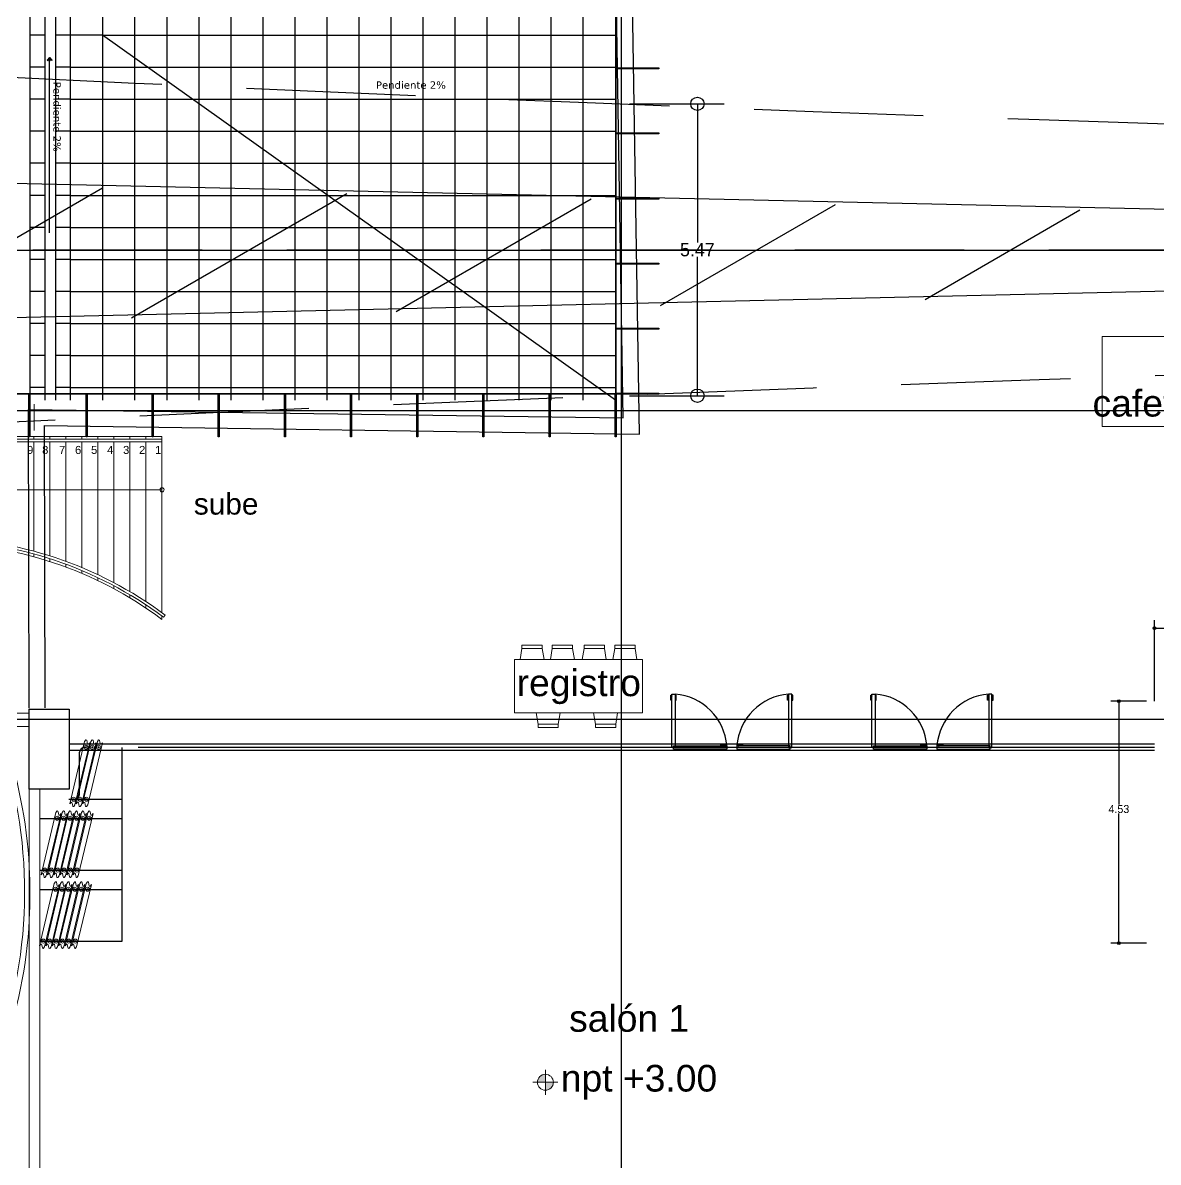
# Model space of a CAD drawing. Header units: millimetres. Extents: x 744843 to 745492, y 2520966 to 2521458.
# Drawn here: x 745349.11 to 745370.4, y 2521145.21 to 2521166.56 of the extents above; entities that cross this region are included whole.
import ezdxf

# ---------------------------------------------------------------- set-up
doc = ezdxf.new("R2010")
doc.units = ezdxf.units.MM
doc.header["$PDMODE"] = 35
doc.header["$PDSIZE"] = 1
for name, pattern in [('CENTRO2', [28.575, 19.05, -3.175, 3.175, -3.175]), ('HIDDEN', [9.525, 6.35, -3.175]), ('TRAZOS2', [9.525, 6.35, -3.175])]:
    doc.linetypes.add(name, pattern=pattern)
for name, color, linetype in [('A-Columnas_Pppal', 3, 'Continuous'), ('A_Arco', 22, 'Continuous'), ('A_Cotas_Paños', 8, 'Continuous'), ('A_Crsital_Costillas', 143, 'Continuous'), ('A_Ejes', 8, 'Continuous'), ('A_Muebles_fijos', 8, 'Continuous'), ('A_Muros_Foso', 32, 'Continuous'), ('A_Muros_Mobiles', 16, 'Continuous'), ('A_Piso', 161, 'Continuous'), ('A_Señalamiento_Flechas', 9, 'Continuous'), ('PARAMENTO', 7, 'Continuous')]:
    doc.layers.add(name, color=color, linetype=linetype)
for name, color, linetype, lineweight in [('A-Columnas_Secun', 74, 'Continuous', 20), ('A_Banqueta', 175, 'Continuous', 20), ('A_Cristal_Fachada', 151, 'Continuous', 20), ('A_Escaleras', 52, 'Continuous', 20), ('A_Muebles', 8, 'Continuous', 20), ('A_Muros', 30, 'Continuous', 20), ('A_Muros_Concreto', 3, 'Continuous', 0), ('A_Niveles', 1, 'Continuous', 20), ('A_Textos', 4, 'Continuous', 20)]:
    doc.layers.add(name, color=color, linetype=linetype, lineweight=lineweight)
doc.styles.add('Arial', font='arial.ttf', dxfattribs={"height": 1})
doc.dimstyles.new('EJES', dxfattribs={"dimtxt": 0.25, "dimasz": 0.25, "dimexe": 0.5, "dimexo": 0.25, "dimgap": 0.01, "dimtad": 0, "dimtih": 1, "dimtoh": 1, "dimzin": 4, "dimdsep": 46, "dimtxsty": 'Standard', "dimblk": 'ORIGIN', "dimcen": 0.09, "dimclrd": 8, "dimclre": 8, "dimclrt": 4, "dimadec": 1, "dimazin": 0, "dimtfac": 1, "dimtofl": 0, "dimtmove": 2, "dimatfit": 3, "dimfxl": 0.15, "dimtolj": 1, "dimtzin": 0, "dimlwd": -1, "dimlwe": -1, "dimarcsym": 0})

# ---------------------------------------------------------------- blocks, each defined once
blk = doc.blocks.new('ARCO.A')
at = {"layer": 'A_Arco', "linetype": 'HIDDEN', "ltscale": 0.5}
blk.add_line((7.946, -18.364), (127.434, -18.364), dxfattribs=at)
blk.add_lwpolyline([(-1.81, -18.364), (-2.31, -14.364, 0.011309), (65.492, -16.72, 0.011377), (137.69, -14.364), (137.19, -18.364), (137.69, -22.364, 0.011377), (65.492, -20.007, 0.011309), (-2.31, -22.364)], format="xyb", close=True, dxfattribs=at)
blk = doc.blocks.new('A$C05567849')
at = {"layer": 'A_Muros_Mobiles', "color": 8, "linetype": 'ByBlock', "lineweight": 5}
for p, q in [((-12, 0), (-12.35, -0.17)), ((-12, 0), (0, 0)), ((0, 0), (-0.35, -0.17)), ((-12.35, -0.17), (-12.35, -0.33)), ((-12, -0.5), (-12.35, -0.33)), ((-12, -0.5), (-11.65, -0.67)), ((-12, -1), (-11.65, -0.83)), ((0, -1), (-12, -1)), ((-11.65, -0.83), (-11.65, -0.67)), ((-0.35, -0.17), (-0.35, -0.33)), ((0, -0.5), (-0.35, -0.33)), ((0, -0.5), (0.35, -0.67)), ((0, -1), (0.35, -0.83)), ((0.35, -0.83), (0.35, -0.67))]:
    blk.add_line(p, q, dxfattribs=at)
for centre, radius in [((-11, -0.5), 0.373), ((-11, -0.5), 0.0915), ((-1, -0.5), 0.373), ((-1, -0.5), 0.0915)]:
    blk.add_circle(centre, radius, dxfattribs=at)
blk = doc.blocks.new('A$C051F1080-flat-17')
at = {"layer": 'A_Muros_Mobiles'}
for p, q in [((0, 0), (0, 0.06)), ((0, 0.06), (1, 0.06)), ((1, 0), (0, 0)), ((1, 0.06), (1, 0))]:
    blk.add_line(p, q, dxfattribs=at)
at = {"layer": 'A_Muros_Mobiles', "color": 8}
for p, q in [((0.887, 0.072), (0.887, 0.081)), ((0.887, 0.081), (0.982, 0.081)), ((0.982, 0.072), (0.887, 0.072)), ((0.962, 0.06), (0.962, 0.072)), ((0.962, 0.072), (0.97, 0.072)), ((0.97, 0.06), (0.962, 0.06)), ((0.97, 0), (0.962, 0)), ((0.962, 0), (0.962, -0.012)), ((0.97, 0.072), (0.97, 0.06)), ((0.97, -0.012), (0.97, 0)), ((0.982, 0.081), (0.982, 0.072)), ((0.982, -0.012), (0.887, -0.012)), ((0.887, -0.012), (0.887, -0.021)), ((0.887, -0.021), (0.982, -0.021)), ((0.962, -0.012), (0.97, -0.012)), ((0.982, -0.021), (0.982, -0.012))]:
    blk.add_line(p, q, dxfattribs=at)
blk = doc.blocks.new('A$C051F1080-flat-18')
at = {"color": 16}
for p, q in [((-0.06, 1), (0, 1)), ((0, 0), (-0.06, 0))]:
    blk.add_line(p, q, dxfattribs=at)
at = {"layer": 'A_Muros_Mobiles', "color": 8}
for p, q in [((-0.081, 0.887), (-0.081, 0.982)), ((-0.081, 0.982), (-0.072, 0.982)), ((-0.072, 0.887), (-0.081, 0.887)), ((-0.072, 0.982), (-0.072, 0.887)), ((-0.072, 0.962), (-0.072, 0.97)), ((-0.072, 0.97), (-0.06, 0.97)), ((-0.06, 0.962), (-0.072, 0.962)), ((-0.06, 0.97), (-0.06, 0.962)), ((0, 0.97), (0, 0.962)), ((0.012, 0.97), (0, 0.97)), ((0, 0.962), (0.012, 0.962)), ((0.012, 0.982), (0.012, 0.887)), ((0.021, 0.982), (0.012, 0.982)), ((0.012, 0.962), (0.012, 0.97)), ((0.012, 0.887), (0.021, 0.887)), ((0.021, 0.887), (0.021, 0.982))]:
    blk.add_line(p, q, dxfattribs=at)
at = {"layer": 'A_Muros_Mobiles', "color": 16}
for p, q in [((-0.06, 0), (-0.06, 1)), ((0, 1), (0, 0))]:
    blk.add_line(p, q, dxfattribs=at)
blk = doc.blocks.new('A$C0FF00F17-flat-9')
at = {"layer": 'A_Muros_Mobiles', "color": 8, "linetype": 'TRAZOS2'}
blk.add_ellipse((-0.054, -0.024), major_axis=(-0.748, 0.748), ratio=1, start_param=4.006528, end_param=5.41825, dxfattribs=at)
at = {"layer": 'A_Muros_Mobiles'}
for name, p in [('A$C051F1080-flat-18', (0.03, 0.03)), ('A$C051F1080-flat-17', (0, 0))]:
    blk.add_blockref(name, p, dxfattribs=at)
blk = doc.blocks.new('A$C051F1080-flat-19')
at = {"layer": 'A_Muros_Mobiles'}
for p, q in [((0, 0.06), (-1, 0.06)), ((-1, 0.06), (-1, 0)), ((-1, 0), (0, 0)), ((0, 0), (0, 0.06))]:
    blk.add_line(p, q, dxfattribs=at)
at = {"layer": 'A_Muros_Mobiles', "color": 8}
for p, q in [((-0.887, 0.081), (-0.982, 0.081)), ((-0.982, 0.081), (-0.982, 0.072)), ((-0.982, 0.072), (-0.887, 0.072)), ((-0.962, 0.072), (-0.97, 0.072)), ((-0.97, 0.072), (-0.97, 0.06)), ((-0.97, 0.06), (-0.962, 0.06)), ((-0.97, 0), (-0.962, 0)), ((-0.97, -0.012), (-0.97, 0)), ((-0.962, 0.06), (-0.962, 0.072)), ((-0.962, 0), (-0.962, -0.012)), ((-0.887, 0.072), (-0.887, 0.081)), ((-0.982, -0.012), (-0.887, -0.012)), ((-0.982, -0.021), (-0.982, -0.012)), ((-0.887, -0.021), (-0.982, -0.021)), ((-0.962, -0.012), (-0.97, -0.012)), ((-0.887, -0.012), (-0.887, -0.021))]:
    blk.add_line(p, q, dxfattribs=at)
blk = doc.blocks.new('A$C051F1080-flat-20')
at = {"layer": 'A_Muros_Mobiles', "color": 8}
for p, q in [((-0.021, 0.887), (-0.021, 0.982)), ((-0.021, 0.982), (-0.012, 0.982)), ((-0.012, 0.887), (-0.021, 0.887)), ((-0.012, 0.982), (-0.012, 0.887)), ((-0.012, 0.962), (-0.012, 0.97)), ((-0.012, 0.97), (0, 0.97)), ((0, 0.962), (-0.012, 0.962)), ((0, 0.97), (0, 0.962)), ((0.06, 0.97), (0.06, 0.962)), ((0.072, 0.97), (0.06, 0.97)), ((0.06, 0.962), (0.072, 0.962)), ((0.072, 0.982), (0.072, 0.887)), ((0.081, 0.982), (0.072, 0.982)), ((0.072, 0.962), (0.072, 0.97)), ((0.072, 0.887), (0.081, 0.887)), ((0.081, 0.887), (0.081, 0.982))]:
    blk.add_line(p, q, dxfattribs=at)
at = {"layer": 'A_Muros_Mobiles'}
for p, q in [((0.06, 1), (0, 1)), ((0, 1), (0, 0)), ((0.06, 0), (0.06, 1)), ((0, 0), (0.06, 0))]:
    blk.add_line(p, q, dxfattribs=at)
blk = doc.blocks.new('A$C0FF00F17-flat-10')
at = {"layer": 'A_Muros_Mobiles', "color": 8, "linetype": 'TRAZOS2'}
blk.add_ellipse((0.054, -0.024), major_axis=(-0.748, -0.748), ratio=1, start_param=-2.276657, end_param=-0.864936, dxfattribs=at)
at = {"layer": 'A_Muros_Mobiles'}
for name, p in [('A$C051F1080-flat-20', (-0.03, 0.03)), ('A$C051F1080-flat-19', (0, 0))]:
    blk.add_blockref(name, p, dxfattribs=at)
blk = doc.blocks.new('_Origin')
at = {"color": 0, "linetype": 'ByBlock', "lineweight": -2}
blk.add_line((0, 0), (-1, 0), dxfattribs=at)
blk.add_circle((0, 0), 0.5, dxfattribs=at)
blk = doc.blocks.new('*D215')
at = {"layer": 'A_Cotas_Paños', "color": 8, "transparency": 16777216}
for p, q in [((745370.325, 2521153.847), (745370.325, 2521155.367)), ((745373.487, 2521153.997), (745373.487, 2521155.367)), ((745370.375, 2521155.217), (745371.696, 2521155.217)), ((745373.437, 2521155.217), (745372.116, 2521155.217))]:
    blk.add_line(p, q, dxfattribs=at)
at = {"layer": 'Defpoints', "color": 0, "transparency": 16777216}
for p in [(745370.325, 2521155.217), (745373.487, 2521153.847), (745370.325, 2521153.697)]:
    blk.add_point(p, dxfattribs=at)
at = {"layer": 'A_Cotas_Paños', "color": 8, "transparency": 16777216, "xscale": 0.05, "yscale": 0.05, "zscale": 0.05, "rotation": 180}
blk.add_blockref('_Origin', (745370.325, 2521155.217), dxfattribs=at)
at = {"layer": 'A_Cotas_Paños', "color": 8, "transparency": 16777216, "xscale": 0.05, "yscale": 0.05, "zscale": 0.05}
blk.add_blockref('_Origin', (745373.487, 2521155.217), dxfattribs=at)
at = {"layer": 'A_Cotas_Paños', "color": 4, "transparency": 16777216, "insert": (745371.906, 2521155.217), "char_height": 0.15, "attachment_point": 5}
blk.add_mtext('\\A1;3.16', dxfattribs=at)
blk = doc.blocks.new('*D219')
at = {"layer": 'A_Cotas_Paños', "color": 8, "transparency": 16777216}
for p, q in [((745370.175, 2521153.847), (745369.509, 2521153.847)), ((745369.659, 2521153.797), (745369.659, 2521151.91)), ((745369.659, 2521149.362), (745369.659, 2521151.74)), ((745370.176, 2521149.312), (745369.509, 2521149.312))]:
    blk.add_line(p, q, dxfattribs=at)
at = {"layer": 'Defpoints', "color": 0, "transparency": 16777216}
for p in [(745369.659, 2521153.847), (745370.325, 2521153.847), (745370.326, 2521149.312)]:
    blk.add_point(p, dxfattribs=at)
at = {"layer": 'A_Cotas_Paños', "color": 8, "transparency": 16777216, "xscale": 0.05, "yscale": 0.05, "zscale": 0.05}
for p, rotation in [((745369.659, 2521153.847), 90), ((745369.659, 2521149.312), 270)]:
    blk.add_blockref('_Origin', p, dxfattribs=dict(at, rotation=rotation))
at = {"layer": 'A_Cotas_Paños', "color": 4, "transparency": 16777216, "insert": (745369.659, 2521151.825), "char_height": 0.15, "attachment_point": 5}
blk.add_mtext('\\A1;4.53', dxfattribs=at)
blk = doc.blocks.new('*D243')
at = {"layer": 'A_Cotas_Paños', "color": 8, "transparency": 16777216}
for p, q in [((745360.487, 2521165.043), (745362.257, 2521165.043)), ((745361.757, 2521164.793), (745361.757, 2521162.443)), ((745361.757, 2521159.823), (745361.757, 2521162.173)), ((745360.487, 2521159.573), (745362.257, 2521159.573))]:
    blk.add_line(p, q, dxfattribs=at)
at = {"layer": 'Defpoints', "color": 0, "transparency": 16777216}
for p in [(745360.237, 2521165.043), (745360.237, 2521159.573), (745361.757, 2521159.573)]:
    blk.add_point(p, dxfattribs=at)
at = {"layer": 'A_Cotas_Paños', "color": 8, "transparency": 16777216, "xscale": 0.25, "yscale": 0.25, "zscale": 0.25}
for p, rotation in [((745361.757, 2521165.043), 90), ((745361.757, 2521159.573), 270)]:
    blk.add_blockref('_Origin', p, dxfattribs=dict(at, rotation=rotation))
at = {"layer": 'A_Cotas_Paños', "color": 4, "transparency": 16777216, "insert": (745361.757, 2521162.308), "char_height": 0.25, "attachment_point": 5}
blk.add_mtext('\\A1;5.47', dxfattribs=at)
blk = doc.blocks.new('niveles')
at = {"layer": 'A_Niveles'}
h = blk.add_hatch(color=256, dxfattribs=at)
h.paths.add_polyline_path([(-0.438, 0.174), (-0.289, 0.174), (-0.289, 0.323, 0.414214)])
h.paths.add_polyline_path([(-0.14, 0.174), (-0.289, 0.174), (-0.289, 0.025, 0.414214)])
for p, q in [((-0.289, 0.409), (-0.289, -0.061)), ((-0.525, 0.174), (-0.054, 0.174)), ((-0.479, 0.174), (-0.094, 0.174))]:
    blk.add_line(p, q, dxfattribs=at)
blk.add_circle((-0.289, 0.174), 0.149, dxfattribs=at)
at = {"layer": 'A_Textos', "ltscale": 0.0065, "width": 1.2}
blk.add_attdef('NIVEL', (0, 0), '', height=0.3, dxfattribs=at)
blk = doc.blocks.new('mesa salon')
at = {"layer": 'A_Muebles'}
for p, q in [((744027.801, 2519189.042), (744027.421, 2519189.042)), ((744027.421, 2519188.982), (744027.421, 2519189.042)), ((744027.801, 2519188.982), (744027.801, 2519189.042)), ((744028.378, 2519189.042), (744027.998, 2519189.042)), ((744027.998, 2519188.982), (744027.998, 2519189.042)), ((744028.378, 2519188.982), (744028.378, 2519189.042)), ((744028.593, 2519189.042), (744028.973, 2519189.042)), ((744028.593, 2519188.982), (744028.593, 2519189.042)), ((744028.973, 2519188.982), (744028.973, 2519189.042)), ((744029.163, 2519189.042), (744029.543, 2519189.042)), ((744029.163, 2519188.982), (744029.163, 2519189.042)), ((744029.543, 2519188.982), (744029.543, 2519189.042)), ((744027.421, 2519188.982), (744027.387, 2519188.773)), ((744027.801, 2519188.982), (744027.421, 2519188.982)), ((744027.801, 2519188.982), (744027.836, 2519188.773)), ((744027.998, 2519188.982), (744027.963, 2519188.773)), ((744028.378, 2519188.982), (744027.998, 2519188.982)), ((744028.378, 2519188.982), (744028.413, 2519188.773)), ((744028.593, 2519188.982), (744028.557, 2519188.773)), ((744028.593, 2519188.982), (744028.973, 2519188.982)), ((744028.973, 2519188.982), (744029.007, 2519188.773)), ((744029.163, 2519188.982), (744029.128, 2519188.773)), ((744029.163, 2519188.982), (744029.543, 2519188.982)), ((744029.543, 2519188.982), (744029.578, 2519188.773)), ((744027.785, 2519187.563), (744027.75, 2519187.773)), ((744028.165, 2519187.563), (744028.2, 2519187.773)), ((744028.861, 2519187.563), (744028.827, 2519187.773)), ((744029.241, 2519187.563), (744029.277, 2519187.773)), ((744028.165, 2519187.563), (744027.785, 2519187.563)), ((744027.785, 2519187.563), (744027.785, 2519187.503)), ((744028.165, 2519187.563), (744028.165, 2519187.503)), ((744029.241, 2519187.563), (744028.861, 2519187.563)), ((744028.861, 2519187.563), (744028.861, 2519187.503)), ((744029.241, 2519187.563), (744029.241, 2519187.503)), ((744028.165, 2519187.503), (744027.785, 2519187.503)), ((744029.241, 2519187.503), (744028.861, 2519187.503))]:
    blk.add_line(p, q, dxfattribs=at)
blk.add_lwpolyline([(744027.282, 2519188.773), (744027.282, 2519187.773), (744029.682, 2519187.773), (744029.682, 2519188.773)], close=True, dxfattribs=at)
blk = doc.blocks.new('reg')
for p, q in [((921.988, 421.163), (921.988, 421.033)), ((922.001, 421.163), (922.001, 421.033)), ((922.02, 421.17), (922.02, 421.026)), ((922.038, 421.169), (922.038, 421.026)), ((922.057, 421.163), (922.057, 421.033)), ((922.07, 421.163), (922.07, 421.033)), ((921.959, 421.141), (921.959, 421.055)), ((921.971, 421.141), (921.971, 421.054)), ((922.088, 421.141), (922.088, 421.054)), ((922.099, 421.141), (922.099, 421.055))]:
    blk.add_line(p, q)
blk.add_circle((922.028, 421.099, 2.034), 0.0966)
for centre, radius, start, end in [((921.995, 421.16), 0.00711, 20.6881, 162.964), ((922.029, 421.169), 0.00905, 2.2982, 174.9818), ((922.063, 421.16), 0.00711, 17.036, 159.3119), ((921.965, 421.14), 0.00598, 13.2415, 170.9513), ((921.965, 421.056), 0.00598, 189.0487, 346.7585), ((921.995, 421.035), 0.00711, 197.036, 339.3119), ((922.029, 421.027), 0.00905, 185.0182, 357.7018), ((922.063, 421.035), 0.00711, 200.6881, 342.964), ((922.093, 421.14), 0.00598, 9.0487, 166.7585), ((922.093, 421.056), 0.00598, 193.2415, 350.9513)]:
    blk.add_arc(centre, radius, start, end)
blk = doc.blocks.new('ojo de a1')
at = {"layer": 'A_Muros_Foso'}
for p, q in [((745136.353, 2521159.503, 2.034), (745136.353, 2521167.704, 2.034)), ((745147.33, 2521167.704, 2.034), (745136.353, 2521167.704, 2.034)), ((745136.633, 2521159.503, 2.034), (745136.633, 2521167.424, 2.034)), ((745147.33, 2521167.424, 2.034), (745136.633, 2521167.424, 2.034)), ((745136.833, 2521159.503, 2.034), (745136.833, 2521167.224, 2.034)), ((745147.33, 2521167.224, 2.034), (745136.833, 2521167.224, 2.034)), ((745137.113, 2521166.944, 2.034), (745136.833, 2521167.224, 2.034)), ((745137.113, 2521159.503, 2.034), (745137.113, 2521166.944, 2.034)), ((745147.33, 2521166.944, 2.034), (745137.113, 2521166.944, 2.034))]:
    blk.add_line(p, q, dxfattribs=at)
at = {"layer": 'A_Muros_Foso', "elevation": 2.034}
blk.add_lwpolyline([(745137.113, 2521166.944), (745137.713, 2521166.944), (745137.713, 2521166.344), (745137.113, 2521166.344)], close=True, dxfattribs=at)
at = {"layer": 'A_Piso'}
for p, q in [((745136.513, 2521167.424, 2.034), (745136.513, 2521167.704, 2.034)), ((745137.113, 2521167.424, 2.034), (745137.113, 2521167.704, 2.034)), ((745137.713, 2521167.424, 2.034), (745137.713, 2521167.704, 2.034)), ((745138.313, 2521167.424, 2.034), (745138.313, 2521167.704, 2.034)), ((745138.913, 2521167.424, 2.034), (745138.913, 2521167.704, 2.034)), ((745139.513, 2521167.424, 2.034), (745139.513, 2521167.704, 2.034)), ((745140.113, 2521167.424, 2.034), (745140.113, 2521167.704, 2.034)), ((745140.713, 2521167.424, 2.034), (745140.713, 2521167.704, 2.034)), ((745141.313, 2521167.424, 2.034), (745141.313, 2521167.704, 2.034)), ((745141.913, 2521167.424, 2.034), (745141.913, 2521167.704, 2.034)), ((745142.513, 2521167.424, 2.034), (745142.513, 2521167.704, 2.034)), ((745143.113, 2521167.424, 2.034), (745143.113, 2521167.704, 2.034)), ((745143.713, 2521167.424, 2.034), (745143.713, 2521167.704, 2.034)), ((745144.313, 2521167.424, 2.034), (745144.313, 2521167.704, 2.034)), ((745144.913, 2521167.424, 2.034), (745144.913, 2521167.704, 2.034)), ((745145.513, 2521167.424, 2.034), (745145.513, 2521167.704, 2.034)), ((745146.113, 2521167.424, 2.034), (745146.113, 2521167.704, 2.034)), ((745146.713, 2521167.424, 2.034), (745146.713, 2521167.704, 2.034)), ((745136.633, 2521167.424, 2.034), (745136.353, 2521167.424)), ((745137.113, 2521166.944, 2.034), (745137.113, 2521167.224, 2.034)), ((745137.713, 2521166.944, 2.034), (745137.713, 2521167.224, 2.034)), ((745138.313, 2521166.944), (745138.313, 2521167.224)), ((745138.913, 2521166.944), (745138.913, 2521167.224)), ((745139.513, 2521166.944), (745139.513, 2521167.224)), ((745140.113, 2521166.944), (745140.113, 2521167.224)), ((745140.713, 2521166.944), (745140.713, 2521167.224)), ((745141.313, 2521166.944), (745141.313, 2521167.224)), ((745141.913, 2521166.944), (745141.913, 2521167.224)), ((745142.513, 2521166.944), (745142.513, 2521167.224)), ((745143.113, 2521166.944), (745143.113, 2521167.224)), ((745143.713, 2521166.944), (745143.713, 2521167.224)), ((745144.313, 2521166.944), (745144.313, 2521167.224)), ((745144.913, 2521166.944), (745144.913, 2521167.224)), ((745145.513, 2521166.944), (745145.513, 2521167.224)), ((745146.113, 2521166.944), (745146.113, 2521167.224)), ((745146.713, 2521166.944), (745146.713, 2521167.224)), ((745136.633, 2521166.944, 2.034), (745136.353, 2521166.944, 2.034)), ((745137.113, 2521166.944, 2.034), (745136.833, 2521166.944, 2.034)), ((745138.313, 2521166.944), (745138.313, 2521159.503)), ((745138.913, 2521166.944), (745138.913, 2521159.503)), ((745139.513, 2521166.944), (745139.513, 2521159.503)), ((745140.113, 2521166.944), (745140.113, 2521159.503)), ((745140.713, 2521166.944), (745140.713, 2521159.503)), ((745141.313, 2521166.944), (745141.313, 2521159.503)), ((745141.913, 2521166.944), (745141.913, 2521159.503)), ((745142.513, 2521166.944), (745142.513, 2521159.503)), ((745143.113, 2521166.944), (745143.113, 2521159.503)), ((745143.713, 2521166.944), (745143.713, 2521159.503)), ((745144.313, 2521166.944), (745144.313, 2521159.503)), ((745144.913, 2521166.944), (745144.913, 2521159.503)), ((745145.513, 2521166.944), (745145.513, 2521159.503)), ((745146.113, 2521166.944), (745146.113, 2521159.503)), ((745146.713, 2521166.944), (745146.713, 2521159.503)), ((745136.633, 2521166.344, 2.034), (745136.353, 2521166.344, 2.034)), ((745137.113, 2521166.344, 2.034), (745136.833, 2521166.344, 2.034)), ((745137.713, 2521166.344), (745137.713, 2521159.503)), ((745137.713, 2521166.344), (745147.33, 2521166.344)), ((745136.633, 2521165.744, 2.034), (745136.353, 2521165.744, 2.034)), ((745137.113, 2521165.744), (745136.833, 2521165.744)), ((745137.113, 2521165.744), (745147.33, 2521165.744)), ((745136.633, 2521165.144, 2.034), (745136.353, 2521165.144, 2.034)), ((745137.113, 2521165.144), (745136.833, 2521165.144)), ((745137.113, 2521165.144), (745147.33, 2521165.144)), ((745136.633, 2521164.544, 2.034), (745136.353, 2521164.544, 2.034)), ((745137.113, 2521164.544), (745136.833, 2521164.544)), ((745137.113, 2521164.544), (745147.33, 2521164.544)), ((745136.633, 2521163.944, 2.034), (745136.353, 2521163.944, 2.034)), ((745137.113, 2521163.944), (745136.833, 2521163.944)), ((745137.113, 2521163.944), (745147.33, 2521163.944)), ((745136.633, 2521163.344, 2.034), (745136.353, 2521163.344, 2.034)), ((745137.113, 2521163.344), (745136.833, 2521163.344)), ((745137.113, 2521163.344), (745147.33, 2521163.344)), ((745136.633, 2521162.744, 2.034), (745136.353, 2521162.744, 2.034)), ((745137.113, 2521162.744), (745136.833, 2521162.744)), ((745137.113, 2521162.744), (745147.33, 2521162.744)), ((745136.633, 2521162.144, 2.034), (745136.353, 2521162.144, 2.034)), ((745137.113, 2521162.144), (745136.833, 2521162.144)), ((745137.113, 2521162.144), (745147.33, 2521162.144)), ((745136.633, 2521161.544, 2.034), (745136.353, 2521161.544, 2.034)), ((745137.113, 2521161.544), (745136.833, 2521161.544)), ((745137.113, 2521161.544), (745147.33, 2521161.544)), ((745136.633, 2521160.944, 2.034), (745136.353, 2521160.944, 2.034)), ((745137.113, 2521160.944), (745136.833, 2521160.944)), ((745137.113, 2521160.944), (745147.33, 2521160.944)), ((745136.633, 2521160.344, 2.034), (745136.353, 2521160.344, 2.034)), ((745137.113, 2521160.344), (745136.833, 2521160.344)), ((745137.113, 2521160.344), (745147.33, 2521160.344)), ((745136.633, 2521159.744, 2.034), (745136.353, 2521159.744, 2.034)), ((745137.113, 2521159.744), (745136.833, 2521159.744)), ((745137.113, 2521159.744), (745147.33, 2521159.744))]:
    blk.add_line(p, q, dxfattribs=at)
at = {"layer": 'A_Señalamiento_Flechas'}
for points, elevation in [([(745142.993, 2521167.321), (745139.706, 2521167.321), (745139.752, 2521167.367), (745139.764, 2521167.355), (745139.706, 2521167.321), (745139.752, 2521167.275), (745139.764, 2521167.286), (745139.706, 2521167.321)], 0), ([(745147.33, 2521159.503), (745137.713, 2521166.344)], 2.034), ([(745136.717, 2521162.639), (745136.717, 2521165.926), (745136.763, 2521165.88), (745136.752, 2521165.868), (745136.717, 2521165.926), (745136.671, 2521165.88), (745136.683, 2521165.868), (745136.717, 2521165.926)], 0)]:
    blk.add_lwpolyline(points, dxfattribs=dict(at, elevation=elevation))
at = {"layer": 'A_Muebles_fijos'}
blk.add_blockref('reg', (744214.706, 2520746.226), dxfattribs=at)
at = {"layer": 'A_Textos', "char_height": 0.13809, "width": 1.51696, "attachment_point": 1}
for insert in [(745140.056, 2521167.531), (745142.732, 2521165.48)]:
    blk.add_mtext('\\pxqc;{\\fVerdana|b0|i0|c0|p34;Pendiente 2%}', dxfattribs=dict(at, insert=insert))
at = {"layer": 'A_Textos', "insert": (745136.928, 2521165.576), "char_height": 0.13809, "width": 1.51696, "attachment_point": 1, "rotation": 270}
blk.add_mtext('\\pxqc;{\\fVerdana|b0|i0|c0|p34;Pendiente 2%}', dxfattribs=at)

msp = doc.modelspace()

# ---------------------------------------------------------------- hatches: boundary and pattern name
at = {"layer": 'A_Arco'}
h = msp.add_hatch(dxfattribs=at)
h.set_pattern_fill('LINE', color=256, scale=0.75, angle=30.0147, style=0)
h.set_pattern_definition([(30.01473568, (-1312.633, 561.468), (-1.1911553357, 2.0619167123), [])])
h.paths.add_polyline_path([(745151.631, 2521167.947), (745404.311, 2521162.258), (745151.634, 2521156.44)])

# ---------------------------------------------------------------- linework, layer by layer
at = {"color": 16, "linetype": 'Continuous'}
for p, q in [((745370.325, 2521153.04), (745349.975, 2521153.04)), ((745370.325, 2521152.92), (745349.975, 2521152.92))]:
    msp.add_line(p, q, dxfattribs=at)
at = {"color": 1, "linetype": 'CENTRO2'}
msp.add_line((745370.325, 2521152.98), (745349.975, 2521152.98), dxfattribs=at)
at = {"color": 1}
msp.add_arc((745350.275, 2521152.879), 0.101, 90.0957, 173.4764, dxfattribs=at)
at = {"layer": 'A-Columnas_Pppal'}
msp.add_lwpolyline([(745349.232, 2521153.697), (745349.982, 2521153.697), (745349.982, 2521152.198), (745349.232, 2521152.198)], close=True, dxfattribs=at)
at = {"layer": 'A-Columnas_Secun'}
msp.add_line((745349.327, 2521159.415), (745349.327, 2521158.921), dxfattribs=at)
at = {"layer": 'A_Arco'}
msp.add_lwpolyline([(745151.652, 2521167.997), (745404.332, 2521162.308), (745151.655, 2521156.49)], close=True, dxfattribs=at)
at = {"layer": 'A_Cristal_Fachada', "linetype": 'Continuous'}
msp.add_lwpolyline([(745348.976, 2521159.6), (745360.237, 2521159.601), (745360.237, 2521167.676), (745396.397, 2521167.676), (745396.397, 2521167.688), (745360.225, 2521167.688), (745360.225, 2521159.613), (745348.976, 2521159.612)], close=True, dxfattribs=at)
at = {"layer": 'A_Crsital_Costillas'}
for points in [[(745360.237, 2521165.698), (745360.237, 2521165.717), (745361.037, 2521165.717), (745361.037, 2521165.698)], [(745360.237, 2521164.478), (745360.237, 2521164.497), (745361.037, 2521164.497), (745361.037, 2521164.478)], [(745360.237, 2521163.259), (745360.237, 2521163.278), (745361.037, 2521163.278), (745361.037, 2521163.259)], [(745360.237, 2521162.04), (745360.237, 2521162.059), (745361.037, 2521162.059), (745361.037, 2521162.04)], [(745360.237, 2521160.821), (745360.237, 2521160.84), (745361.037, 2521160.84), (745361.037, 2521160.821)], [(745349.225, 2521159.601), (745349.244, 2521159.601), (745349.244, 2521158.801), (745349.225, 2521158.801)], [(745350.296, 2521159.601), (745350.315, 2521159.601), (745350.315, 2521158.801), (745350.296, 2521158.801)], [(745351.536, 2521159.601), (745351.555, 2521159.601), (745351.555, 2521158.801), (745351.536, 2521158.801)], [(745352.776, 2521159.601), (745352.795, 2521159.601), (745352.795, 2521158.801), (745352.776, 2521158.801)], [(745354.016, 2521159.601), (745354.035, 2521159.601), (745354.035, 2521158.801), (745354.016, 2521158.801)], [(745355.256, 2521159.601), (745355.275, 2521159.601), (745355.275, 2521158.801), (745355.256, 2521158.801)], [(745356.496, 2521159.601), (745356.515, 2521159.601), (745356.515, 2521158.801), (745356.496, 2521158.801)], [(745357.736, 2521159.601), (745357.755, 2521159.601), (745357.755, 2521158.801), (745357.736, 2521158.801)], [(745358.976, 2521159.601), (745358.995, 2521159.601), (745358.995, 2521158.801), (745358.976, 2521158.801)], [(745360.216, 2521159.601), (745360.235, 2521159.601), (745360.235, 2521158.801), (745360.216, 2521158.801)], [(745360.237, 2521159.601), (745360.237, 2521159.62), (745361.037, 2521159.62), (745361.037, 2521159.601)]]:
    msp.add_lwpolyline(points, close=True, dxfattribs=at)
at = {"layer": 'A_Ejes'}
msp.add_line((745360.332, 2521057.851), (745360.332, 2521173.138), dxfattribs=at)
at = {"layer": 'A_Ejes', "ltscale": 0.5}
for p, q in [((745296.02, 2521162.298), (745459.353, 2521162.298)), ((745302.007, 2521159.298), (745459.353, 2521159.298)), ((745296.02, 2521153.508), (745459.353, 2521153.508))]:
    msp.add_line(p, q, dxfattribs=at)
at = {"layer": 'A_Escaleras'}
for p, q in [((745347.423, 2521158.809), (745351.72, 2521158.809)), ((745347.423, 2521158.759), (745351.72, 2521158.759)), ((745349.32, 2521158.759), (745349.32, 2521158.809)), ((745349.62, 2521158.759), (745349.62, 2521158.809)), ((745349.92, 2521158.759), (745349.92, 2521158.809)), ((745350.22, 2521158.759), (745350.22, 2521158.809)), ((745350.52, 2521158.759), (745350.52, 2521158.809)), ((745350.82, 2521158.759), (745350.82, 2521158.809)), ((745351.12, 2521158.759), (745351.12, 2521158.809)), ((745351.42, 2521158.759), (745351.42, 2521158.809)), ((745351.72, 2521155.504), (745351.72, 2521158.809)), ((745347.423, 2521158.709), (745351.72, 2521158.709)), ((745349.32, 2521156.657), (745349.32, 2521158.709)), ((745349.62, 2521156.569), (745349.62, 2521158.709)), ((745349.92, 2521156.467), (745349.92, 2521158.709)), ((745350.22, 2521156.349), (745350.22, 2521158.709)), ((745350.52, 2521156.216), (745350.52, 2521158.709)), ((745350.82, 2521156.067), (745350.82, 2521158.709)), ((745351.12, 2521155.899), (745351.12, 2521158.709)), ((745351.42, 2521155.712), (745351.42, 2521158.709)), ((745347.423, 2521157.809), (745351.72, 2521157.809)), ((745349.32, 2521156.553), (745349.32, 2521156.596)), ((745349.62, 2521156.464), (745349.62, 2521156.506)), ((745349.92, 2521156.36), (745349.92, 2521156.413)), ((745350.22, 2521156.241), (745350.22, 2521156.295)), ((745350.52, 2521156.106), (745350.52, 2521156.161)), ((745350.82, 2521155.953), (745350.82, 2521156.01)), ((745351.12, 2521155.783), (745351.12, 2521155.841)), ((745351.42, 2521155.592), (745351.42, 2521155.652)), ((745351.72, 2521155.379), (745351.72, 2521155.442)), ((745351.75, 2521155.419), (745351.78, 2521155.459))]:
    msp.add_line(p, q, dxfattribs=at)
msp.add_circle((745351.72, 2521157.809), 0.0385, dxfattribs=at)
for radius in [7.273, 7.223, 7.173]:
    msp.add_arc((745347.423, 2521149.636), radius, 53.1987, 90, dxfattribs=at)
at = {"layer": 'A_Muebles', "ltscale": 0.0065}
msp.add_lwpolyline([(745373.426, 2521160.68), (745369.343, 2521160.68), (745369.343, 2521158.994), (745373.426, 2521158.994)], close=True, dxfattribs=at)
at = {"layer": 'A_Muros'}
msp.add_lwpolyline([(745349.232, 2521153.623), (745348.988, 2521153.623), (745348.988, 2521153.373), (745349.232, 2521153.373)], close=True, dxfattribs=at)
msp.add_lwpolyline([(745348.731, 2521153.256), (745348.621, 2521153.256, -0.177756), (745348.598, 2521147.229), (745348.73, 2521147.229, 0.071077), (745349.232, 2521149.747), (745349.232, 2521150.741, 0.070987)], format="xyb", close=True, dxfattribs=at)
at = {"layer": 'A_Muros_Concreto'}
msp.add_lwpolyline([(745349.432, 2521152.198), (745349.232, 2521152.198), (745349.232, 2521140.006), (745349.432, 2521140.006)], close=True, dxfattribs=at)
msp.add_lwpolyline([(745349.432, 2521152.197), (745349.232, 2521152.197), (745349.232, 2521150.741, -0.027384), (745349.232, 2521149.747), (745349.232, 2521139.996), (745349.432, 2521139.996)], format="xyb", close=True, dxfattribs=at)
at = {"layer": 'A_Muros_Mobiles', "color": 16, "linetype": 'Continuous'}
for p, q in [((745370.325, 2521153.04), (745349.975, 2521153.04)), ((745370.325, 2521152.92), (745349.975, 2521152.92))]:
    msp.add_line(p, q, dxfattribs=at)
at = {"layer": 'A_Muros_Mobiles', "color": 1, "linetype": 'CENTRO2'}
for p, q in [((745370.325, 2521152.98), (745349.975, 2521152.98)), ((745350.975, 2521149.35), (745350.975, 2521152.98)), ((745350.175, 2521152.099), (745350.175, 2521152.89)), ((745349.975, 2521152.01), (745350.975, 2521152.01)), ((745349.426, 2521151.65), (745350.975, 2521151.65)), ((745349.426, 2521150.68), (745350.975, 2521150.68)), ((745349.426, 2521150.32), (745350.975, 2521150.32)), ((745349.426, 2521149.35), (745350.975, 2521149.35))]:
    msp.add_line(p, q, dxfattribs=at)
at = {"layer": 'A_Muros_Mobiles', "color": 1}
for centre, start, end in [((745350.275, 2521152.879), 90.0957, 173.4764), ((745350.075, 2521152.11), 270.0957, 353.4764)]:
    msp.add_arc(centre, 0.101, start, end, dxfattribs=at)
at = {"layer": 'PARAMENTO', "color": 1}
for points in [[(745349.231, 2521153.719), (745349.216, 2521159.316), (745360.368, 2521159.157), (745360.229, 2521167.651), (745383.9, 2521167.647)], [(745349.531, 2521153.72), (745349.516, 2521159.012), (745360.673, 2521158.852), (745360.534, 2521167.351), (745383.9, 2521167.347)]]:
    msp.add_lwpolyline(points, dxfattribs=at)

# ---------------------------------------------------------------- block references
at = {"layer": 'A_Arco', "linetype": 'Continuous', "lineweight": 30, "ltscale": 0.1}
msp.add_blockref('ARCO.A', (745336.588, 2521180.672), dxfattribs=at)
at = {"layer": 'A_Banqueta'}
msp.add_blockref('ojo de a1', (212.895, -0.016, -2.034), dxfattribs=at)
at = {"layer": 'A_Muebles', "linetype": 'Continuous', "xscale": -1}
msp.add_blockref('mesa salon', (1489388.011, 1965.853), dxfattribs=at)
at = {"layer": 'A_Muros_Mobiles'}
for name, p in [('A$C0FF00F17-flat-9', (745361.309, 2521152.949)), ('A$C0FF00F17-flat-10', (745363.498, 2521152.949)), ('A$C0FF00F17-flat-9', (745365.06, 2521152.949)), ('A$C0FF00F17-flat-10', (745367.249, 2521152.949))]:
    msp.add_blockref(name, p, dxfattribs=at)
at = {"layer": 'A_Muros_Mobiles', "lineweight": 15, "extrusion": (0, 0, -1), "xscale": 0.1000000000869485, "yscale": 0.09999999998288445, "zscale": -0.1, "rotation": 283.3217749187804}
for p in [(-745349.992, 2521151.924), (-745350.112, 2521151.924), (-745350.232, 2521151.924), (-745349.454, 2521150.594), (-745349.574, 2521150.594), (-745349.694, 2521150.594), (-745349.814, 2521150.594), (-745349.934, 2521150.594), (-745350.054, 2521150.594), (-745349.423, 2521149.264), (-745349.543, 2521149.264), (-745349.663, 2521149.264), (-745349.783, 2521149.264), (-745349.903, 2521149.264), (-745350.023, 2521149.264)]:
    msp.add_blockref('A$C05567849', p, dxfattribs=at)
at = {"layer": 'A_Textos'}
ref = msp.add_blockref('niveles', (745359.197, 2521146.53), dxfattribs=at)
ref.add_attrib('NIVEL', 'npt +3.00', (745359.197, 2521146.53), dxfattribs={"ltscale": 0.0065, "height": 0.5, "style": 'Arial'})

# ---------------------------------------------------------------- texts
at = {"layer": 'A_Textos', "ltscale": 0.1, "style": 'Arial'}
for s, insert, char_height, width, attachment_point in [('stand\\Pcafetería móvil', (745371.436, 2521160.515), 0.5, 7.30561, 2), ('9', (745349.249, 2521158.631), 0.15, 4.44747, 2), ('8', (745349.532, 2521158.631), 0.15, 4.44747, 2), ('7', (745349.849, 2521158.631), 0.15, 4.44747, 2), ('6', (745350.149, 2521158.631), 0.15, 4.44747, 2), ('5', (745350.449, 2521158.631), 0.15, 4.44747, 2), ('4', (745350.749, 2521158.631), 0.15, 4.44747, 2), ('3', (745351.049, 2521158.631), 0.15, 4.44747, 2), ('2', (745351.349, 2521158.631), 0.15, 4.44747, 2), ('1', (745351.649, 2521158.631), 0.15, 4.44747, 2), ('registro', (745359.534, 2521154.441), 0.5, 7.30561, 2), ('{\\fArial|b0|i0|c238|p34;salón 1}', (745359.353, 2521148.151), 0.5, 2.39741, 1)]:
    msp.add_mtext(s, dxfattribs=dict(at, insert=insert, char_height=char_height, width=width, attachment_point=attachment_point))
at = {"layer": 'A_Textos', "ltscale": 0.1, "insert": (745352.923, 2521157.744), "char_height": 0.4, "width": 3.46146, "attachment_point": 2, "line_spacing_factor": 0.75, "style": 'Arial'}
msp.add_mtext('sube', dxfattribs=at)

# ---------------------------------------------------------------- dimensions: what is measured, and where the dimension line sits
at = {"layer": 'A_Cotas_Paños'}
dim = msp.add_aligned_dim(p1=(745360.237, 2521165.043), p2=(745360.237, 2521159.573), distance=1.519, dimstyle='EJES', override={"dimarcsym": 1}, dxfattribs=at)
dim.commit()
dim.dimension.update_dxf_attribs({"geometry": '*D243', "text_midpoint": (745361.757, 2521162.308)})
dim = msp.add_linear_dim(base=(745370.325, 2521155.217), p1=(745373.487, 2521153.847), p2=(745370.325, 2521153.697), dimstyle='EJES', override={"dimtxt": 0.15, "dimasz": 0.05, "dimexe": 0.15, "dimexo": 0.15, "dimfxl": 1.25}, dxfattribs=at)
dim.commit()
dim.dimension.update_dxf_attribs({"geometry": '*D215', "text_midpoint": (745371.906, 2521155.217), "dimtype": 160})
dim = msp.add_linear_dim(base=(745369.6594, 2521153.8469), p1=(745370.3255, 2521149.312), p2=(745370.3253, 2521153.8469), angle=270, dimstyle='EJES', override={"dimtxt": 0.15, "dimasz": 0.05, "dimexe": 0.15, "dimexo": 0.15, "dimfxl": 1.25}, dxfattribs=at)
dim.commit()
dim.dimension.update_dxf_attribs({"geometry": '*D219', "text_midpoint": (745369.6594, 2521151.8253), "dimtype": 160})

doc.saveas('drawing.dxf')
